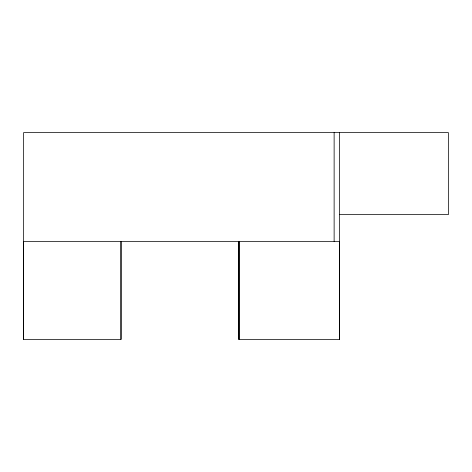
<?xml version="1.0" encoding="UTF-8"?>
<svg xmlns="http://www.w3.org/2000/svg" width="472" height="472" viewBox="0 0 472 472"><rect width="100%" height="100%" fill="white"/><g stroke="black" fill="none" stroke-linecap="round" stroke-linejoin="round"><path stroke-width="0.71" d="M121.003 339.386L121.003 241.44L121.003 339.386L23.6 339.386L23.6 241.44L339.569 241.44L339.569 339.386L238.903 339.386L238.903 241.44L238.903 339.386M239.038 339.386L239.038 241.44M339.569 339.386L339.569 132.614M339.569 214.612L448.4 214.612L448.4 132.614L23.6 132.614L23.6 339.386M334.129 132.614L334.129 241.44"/></g></svg>
